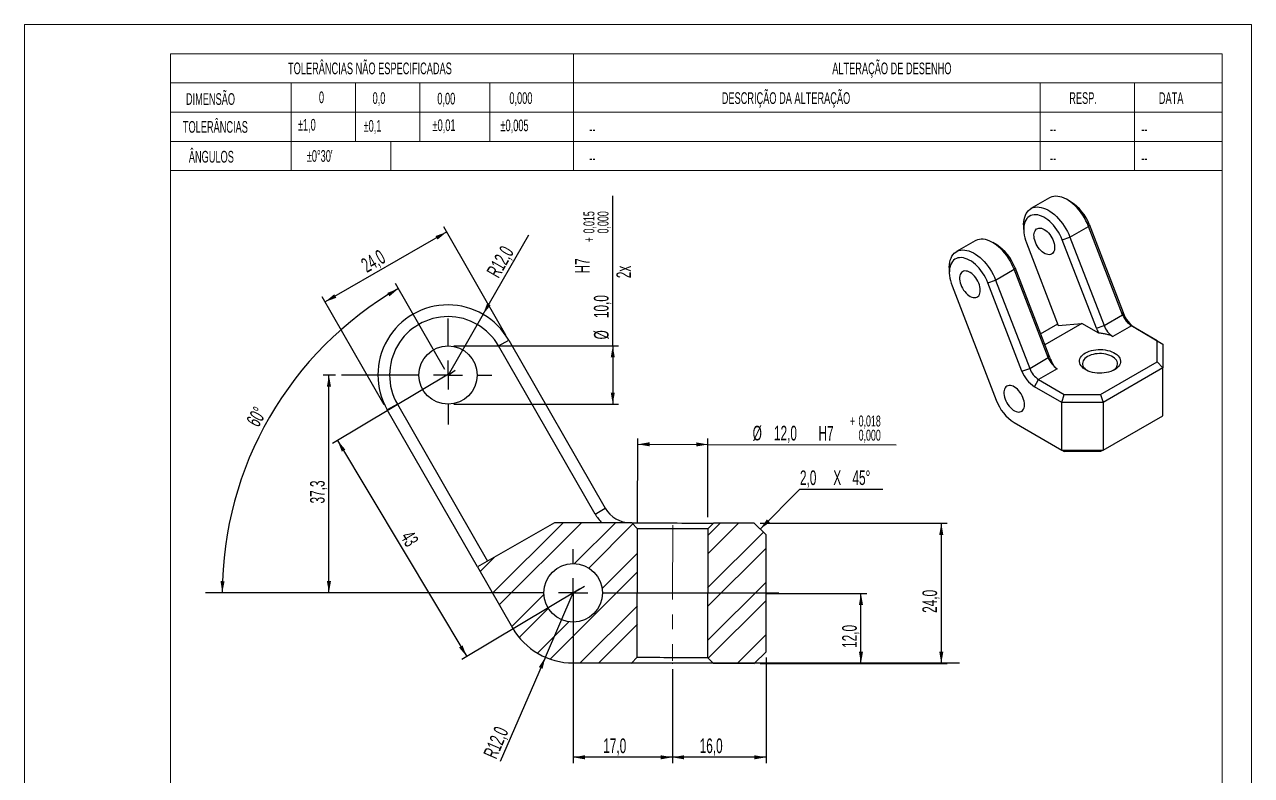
# Model space of a CAD drawing. Header units: millimetres. Extents: x 0 to 210, y 0 to 297.
# Drawn here: x 0 to 210, y 168.8 to 297.4 of the extents above; entities that cross this region are included whole.
import ezdxf

# ---------------------------------------------------------------- set-up
doc = ezdxf.new("R2010")
doc.units = ezdxf.units.MM
doc.header["$PDSIZE"] = -1
doc.linetypes.add('CENTERX2', pattern=[20.32, 12.7, -2.54, 2.54, -2.54])
doc.layers.add('COTAS', color=7, linetype='Continuous')
doc.styles.add('SLDTEXTSTYLE1', font='TXT', dxfattribs={"width": 0.589474})
doc.styles.add('SLDTEXTSTYLE5', font='TXT', dxfattribs={"width": 0.605})
doc.dimstyles.new('SLDDIMSTYLE0', dxfattribs={"dimtxt": 2.5, "dimasz": 2, "dimexe": 0, "dimexo": 0.0625, "dimtad": 1, "dimdec": 1, "dimrnd": 1e-09, "dimzin": 12, "dimdsep": 46, "dimtxsty": 'SLDTEXTSTYLE5', "dimsah": 1, "dimcen": 0.09, "dimadec": 0, "dimazin": 3, "dimtfac": 1, "dimtdec": 3, "dimtofl": 0, "dimtmove": 0, "dimatfit": 3, "dimfxl": 0, "dimfrac": 2, "dimtolj": 1, "dimtzin": 12, "dimarcsym": 0})
doc.dimstyles.new('SLDDIMSTYLE1', dxfattribs={"dimtxt": 2.5, "dimasz": 2, "dimexe": 0, "dimexo": 0.0625, "dimtad": 1, "dimdec": 0, "dimrnd": 1e-09, "dimzin": 12, "dimdsep": 46, "dimtxsty": 'SLDTEXTSTYLE5', "dimsah": 1, "dimcen": 0.09, "dimadec": 0, "dimazin": 3, "dimtfac": 1, "dimtdec": 3, "dimtofl": 0, "dimtmove": 0, "dimatfit": 3, "dimfxl": 0, "dimfrac": 2, "dimtolj": 1, "dimtzin": 12, "dimarcsym": 0})
doc.dimstyles.new('SLDDIMSTYLE2', dxfattribs={"dimtxt": 2.5, "dimasz": 2, "dimexe": 0, "dimexo": 0.0625, "dimtad": 1, "dimdec": 1, "dimrnd": 1e-09, "dimzin": 12, "dimdsep": 46, "dimtxsty": 'SLDTEXTSTYLE5', "dimsah": 1, "dimcen": 0, "dimadec": 0, "dimazin": 3, "dimtfac": 1, "dimtdec": 3, "dimtofl": 0, "dimtmove": 0, "dimatfit": 3, "dimfxl": 0, "dimfrac": 2, "dimtolj": 1, "dimtzin": 12, "dimarcsym": 0})
doc.dimstyles.new('SLDDIMSTYLE3', dxfattribs={"dimtxt": 2.5, "dimasz": 2, "dimexe": 0, "dimexo": 0.0625, "dimtad": 1, "dimdec": 4, "dimzin": 12, "dimdsep": 46, "dimtxsty": 'SLDTEXTSTYLE5', "dimsah": 1, "dimcen": 0.09, "dimadec": 0, "dimazin": 3, "dimtfac": 1, "dimtdec": 3, "dimtofl": 0, "dimtmove": 0, "dimatfit": 3, "dimfxl": 0, "dimfrac": 2, "dimtolj": 1, "dimtzin": 12, "dimarcsym": 0})
doc.dimstyles.new('SLDDIMSTYLE4', dxfattribs={"dimtxt": 2.5, "dimasz": 2, "dimexe": 0, "dimexo": 0.0625, "dimtad": 1, "dimdec": 1, "dimrnd": 1e-09, "dimzin": 12, "dimdsep": 46, "dimtxsty": 'SLDTEXTSTYLE5', "dimsah": 1, "dimcen": 0.09, "dimadec": 0, "dimazin": 3, "dimtol": 1, "dimtp": 0.018, "dimtfac": 1, "dimtdec": 3, "dimtofl": 0, "dimtmove": 0, "dimatfit": 3, "dimfxl": 0, "dimfrac": 2, "dimtolj": 1, "dimarcsym": 0})
doc.dimstyles.new('SLDDIMSTYLE5', dxfattribs={"dimtxt": 2.5, "dimasz": 2, "dimexe": 0, "dimexo": 0.0625, "dimtad": 1, "dimdec": 1, "dimrnd": 1e-09, "dimzin": 12, "dimdsep": 46, "dimtxsty": 'SLDTEXTSTYLE5', "dimsah": 1, "dimcen": 0.09, "dimadec": 0, "dimazin": 3, "dimtol": 1, "dimtp": 0.015, "dimtfac": 1, "dimtdec": 3, "dimtofl": 0, "dimtmove": 0, "dimatfit": 3, "dimfxl": 0, "dimfrac": 2, "dimtolj": 1, "dimarcsym": 0})
pattern_1 = [(45, (0, 0), (-4.49013, 4.49013), []), (45, (0, 3.175), (-4.49013, 4.49013), [])]

# ---------------------------------------------------------------- blocks, each defined once
blk = doc.blocks.new('Bloco2')
at = {"color": 7, "linetype": 'Continuous', "lineweight": 18}
for p, q in [((210.04, 297.06), (0.04, 297.06)), ((0.04, 297.06), (0.04, 0.06)), ((210.04, 0.06), (210.04, 297.06)), ((205.04, 292.06), (25.04, 292.06)), ((25.04, 292.06), (25.04, 5.06)), ((205.04, 5.06), (205.04, 292.06))]:
    blk.add_line(p, q, dxfattribs=at)
blk = doc.blocks.new('_D_3')
at = {"layer": 'COTAS'}
for p, q in [((72.88, 237.69), (52.73, 225.64)), ((53.59, 226.15), (75.7, 189.19)), ((94.99, 200.73), (74.85, 188.68))]:
    blk.add_line(p, q, dxfattribs=at)
for points in [[(53.59, 226.15), (54.32, 224.25), (54.92, 224.61)], [(75.7, 189.19), (74.98, 191.09), (74.38, 190.73)]]:
    blk.add_solid(points, dxfattribs=at)
at = {"layer": 'COTAS', "insert": (66.43, 210.96), "char_height": 2.5, "attachment_point": 1, "rotation": 300.8919, "style": 'SLDTEXTSTYLE5'}
blk.add_mtext('43', dxfattribs=at)
blk = doc.blocks.new('_D_4')
at = {"layer": 'COTAS'}
for p, q in [((127.92, 200), (144.17, 200)), ((143.17, 188.01), (143.17, 200)), ((125.92, 188.01), (144.17, 188.01))]:
    blk.add_line(p, q, dxfattribs=at)
for points in [[(143.17, 200), (142.82, 198), (143.52, 198)], [(143.17, 188.01), (143.52, 190.01), (142.82, 190.01)]]:
    blk.add_solid(points, dxfattribs=at)
at = {"layer": 'COTAS', "insert": (139.95, 190.66), "char_height": 2.5, "attachment_point": 1, "rotation": 90, "style": 'SLDTEXTSTYLE5'}
blk.add_mtext('12,0', dxfattribs=at)
blk = doc.blocks.new('_D_5')
at = {"layer": 'COTAS'}
for p, q in [((110.89, 187.04), (110.89, 170.94)), ((126.92, 189), (126.92, 170.94)), ((126.92, 171.94), (110.89, 171.94))]:
    blk.add_line(p, q, dxfattribs=at)
for points in [[(110.89, 171.94), (112.89, 171.59), (112.89, 172.29)], [(126.92, 171.94), (124.92, 172.29), (124.92, 171.59)]]:
    blk.add_solid(points, dxfattribs=at)
at = {"layer": 'COTAS', "insert": (115.56, 175.16), "char_height": 2.5, "attachment_point": 1, "style": 'SLDTEXTSTYLE5'}
blk.add_mtext('16,0', dxfattribs=at)
blk = doc.blocks.new('_D_6')
at = {"layer": 'COTAS'}
for p, q in [((93.92, 199.09), (93.92, 170.94)), ((110.89, 187.04), (110.89, 170.94)), ((110.89, 171.94), (93.92, 171.94))]:
    blk.add_line(p, q, dxfattribs=at)
for points in [[(93.92, 171.94), (95.92, 171.59), (95.92, 172.29)], [(110.89, 171.94), (108.89, 172.29), (108.89, 171.59)]]:
    blk.add_solid(points, dxfattribs=at)
at = {"layer": 'COTAS', "insert": (99.06, 175.16), "char_height": 2.5, "attachment_point": 1, "style": 'SLDTEXTSTYLE5'}
blk.add_mtext('17,0', dxfattribs=at)
blk = doc.blocks.new('_D_7')
at = {"layer": 'COTAS'}
for p, q in [((82.39, 244.21), (71.76, 262.71)), ((72.26, 261.85), (51.45, 249.89)), ((61.59, 232.25), (50.95, 250.75))]:
    blk.add_line(p, q, dxfattribs=at)
for points in [[(72.26, 261.85), (70.35, 261.15), (70.7, 260.55)], [(51.45, 249.89), (53.36, 250.58), (53.01, 251.19)]]:
    blk.add_solid(points, dxfattribs=at)
at = {"layer": 'COTAS', "insert": (57.35, 256.99), "char_height": 2.5, "attachment_point": 1, "rotation": 29.8916, "style": 'SLDTEXTSTYLE5'}
blk.add_mtext('24,0', dxfattribs=at)
blk = doc.blocks.new('_D_8')
at = {"layer": 'COTAS'}
for q in [(86.34, 261.36), (72.49, 237.37)]:
    blk.add_line((78.49, 247.76), q, dxfattribs=at)
blk.add_solid([(78.49, 247.76), (79.79, 249.32), (79.19, 249.67)], dxfattribs=at)
at = {"layer": 'COTAS', "insert": (78.98, 255.04), "char_height": 2.5, "attachment_point": 1, "rotation": 60, "style": 'SLDTEXTSTYLE5'}
blk.add_mtext('R12,0', dxfattribs=at)
blk = doc.blocks.new('_D_9')
at = {"layer": 'COTAS'}
for p, q in [((71.94, 238.32), (63.5, 253.02)), ((34.88, 200.09), (32.86, 200.09))]:
    blk.add_line(p, q, dxfattribs=at)
blk.add_arc((93.9, 200.09), 60.04, 119.8726, 180, dxfattribs=at)
for points in [[(64, 252.15), (62.1, 251.42), (62.46, 250.82)], [(33.86, 200.09), (34.25, 202.08), (33.55, 202.09)]]:
    blk.add_solid(points, dxfattribs=at)
at = {"layer": 'COTAS', "insert": (37.85, 229.53), "char_height": 2.5, "attachment_point": 1, "rotation": 59.9363, "style": 'SLDTEXTSTYLE5'}
blk.add_mtext('60°', dxfattribs=at)
blk = doc.blocks.new('_D_10')
at = {"layer": 'COTAS'}
for p, q in [((53.24, 237.37), (51.11, 237.37)), ((52.11, 200.09), (52.11, 237.37))]:
    blk.add_line(p, q, dxfattribs=at)
for points in [[(52.11, 237.37), (51.76, 235.37), (52.46, 235.37)], [(52.11, 200.09), (52.46, 202.09), (51.76, 202.09)]]:
    blk.add_solid(points, dxfattribs=at)
at = {"layer": 'COTAS', "insert": (48.88, 215.38), "char_height": 2.5, "attachment_point": 1, "rotation": 90, "style": 'SLDTEXTSTYLE5'}
blk.add_mtext('37,3', dxfattribs=at)
blk = doc.blocks.new('_D_11')
at = {"layer": 'COTAS'}
for p, q in [((125.91, 212.01), (157.92, 212.01)), ((156.92, 212.01), (156.92, 188.01)), ((125.92, 188.01), (157.92, 188.01))]:
    blk.add_line(p, q, dxfattribs=at)
for points in [[(156.92, 212.01), (156.57, 210.01), (157.27, 210.01)], [(156.92, 188.01), (157.27, 190.01), (156.57, 190.01)]]:
    blk.add_solid(points, dxfattribs=at)
at = {"layer": 'COTAS', "insert": (153.69, 196.66), "char_height": 2.5, "attachment_point": 1, "rotation": 90, "style": 'SLDTEXTSTYLE5'}
blk.add_mtext('24,0', dxfattribs=at)
blk = doc.blocks.new('SW_CHAMFER_DIMENSION_2')
at = {"layer": 'COTAS', "color": 0}
for p, q in [((-6.82, -6.82), (0, 0)), ((0, 0), (14.17, 0))]:
    blk.add_line(p, q, dxfattribs=at)
blk.add_solid([(-6.82, -6.82), (-5.15, -5.65), (-5.65, -5.15)], dxfattribs=at)
at = {"layer": 'COTAS', "color": 0, "char_height": 2.5, "attachment_point": 1, "style": 'SLDTEXTSTYLE5'}
for s, insert in [('2,0', (0, 3.22)), ('X', (5.71, 3.22)), ('45°', (8.98, 3.22))]:
    blk.add_mtext(s, dxfattribs=dict(at, insert=insert))
blk = doc.blocks.new('_D_12')
at = {"layer": 'COTAS'}
for p, q in [((104.95, 212.06), (104.98, 226.51)), ((104.98, 225.51), (116.98, 225.48)), ((116.95, 213.03), (116.98, 226.48)), ((116.98, 225.48), (149.21, 225.4))]:
    blk.add_line(p, q, dxfattribs=at)
for points in [[(104.98, 225.51), (106.98, 225.16), (106.98, 225.86)], [(116.98, 225.48), (114.98, 225.84), (114.98, 225.14)]]:
    blk.add_solid(points, dxfattribs=at)
at = {"layer": 'COTAS', "attachment_point": 1, "rotation": 359.8535, "style": 'SLDTEXTSTYLE5'}
for s, insert, char_height in [('+', (141.27, 230.44), 1.88), ('0,018', (142.77, 230.44), 1.875), ('%%c', (124.64, 228.68), 2.5), ('12,0', (128.28, 228.68), 2.5), ('H7', (135.9, 228.66), 2.5), ('0,000', (142.77, 228.01), 1.875)]:
    blk.add_mtext(s, dxfattribs=dict(at, insert=insert, char_height=char_height))
blk = doc.blocks.new('_D_13')
at = {"layer": 'COTAS'}
for p, q in [((100.69, 242.37), (100.69, 268.04)), ((73.49, 242.37), (101.69, 242.37)), ((100.69, 242.37), (100.69, 232.37)), ((73.49, 232.37), (101.69, 232.37))]:
    blk.add_line(p, q, dxfattribs=at)
for points in [[(100.69, 242.37), (100.34, 240.37), (101.04, 240.37)], [(100.69, 232.37), (101.04, 234.37), (100.34, 234.37)]]:
    blk.add_solid(points, dxfattribs=at)
at = {"layer": 'COTAS', "attachment_point": 1, "rotation": 90, "style": 'SLDTEXTSTYLE5'}
for s, insert, char_height in [('0,015', (95.67, 261.6), 1.875), ('0,000', (98.09, 261.6), 1.875), ('+', (95.67, 260.09), 1.88), ('H7', (94.24, 254.75), 2.5), ('2x', (101.31, 253.94), 2.5), ('10,0', (97.46, 247.11), 2.5), ('%%c', (97.47, 243.46), 2.5)]:
    blk.add_mtext(s, dxfattribs=dict(at, insert=insert, char_height=char_height))
blk = doc.blocks.new('_D_14')
at = {"layer": 'COTAS'}
for q in [(93.92, 200.09), (81.41, 171.2)]:
    blk.add_line((89.15, 189.07), q, dxfattribs=at)
blk.add_solid([(89.15, 189.07), (88.03, 187.38), (88.68, 187.1)], dxfattribs=at)
at = {"layer": 'COTAS', "insert": (78.46, 172.48), "char_height": 2.5, "attachment_point": 1, "rotation": 66.5891, "style": 'SLDTEXTSTYLE5'}
blk.add_mtext('R12,0', dxfattribs=at)
blk = doc.blocks.new('SW_CENTERMARKSYMBOL_0')
at = {"layer": 'COTAS', "color": 0}
for p, q in [((0, 5), (0, 9.69)), ((0, 0), (0, 2.5)), ((-5, 0), (-18.25, 0)), ((0, 0), (-2.5, 0)), ((0, 0), (0, -2.5)), ((0, 0), (2.5, 0)), ((5, 0), (7.5, 0)), ((0, -5), (0, -8.48))]:
    blk.add_line(p, q, dxfattribs=at)
blk = doc.blocks.new('SW_CENTERMARKSYMBOL_1')
at = {"layer": 'COTAS', "color": 0}
for p, q in [((0, 5), (0, 7.5)), ((0, 0), (0, 2.5)), ((-5, 0), (-62.96, 0)), ((0, 0), (-2.5, 0)), ((0, 0), (0, -2.5)), ((0, 0), (2.5, 0)), ((5, 0), (35.17, 0)), ((0, -5), (0, -8.96))]:
    blk.add_line(p, q, dxfattribs=at)

msp = doc.modelspace()

# ---------------------------------------------------------------- hatches: boundary and pattern name
at = {"layer": 'COTAS', "linetype": 'Continuous', "lineweight": 18}
h = msp.add_hatch(dxfattribs=at)
h.set_pattern_fill('STEEL', color=256, scale=2, style=0)
h.set_pattern_definition(pattern_1)
edge = h.paths.add_edge_path(flags=0)
edge.add_line((90.73016, 212.09432), (77.5285, 204.51728))
edge.add_line((77.5285, 204.51728), (83.51334, 194.1058))
edge.add_arc((93.91698, 200.08613), 12, 209.8916262, 270.0606808)
edge.add_line((93.92969, 188.08614), (103.88626, 188.06068))
edge.add_line((103.88626, 188.06068), (104.88882, 189.05812))
edge.add_line((104.88882, 189.05812), (104.94507, 211.05797))
edge.add_line((104.94507, 211.05797), (103.94763, 212.06052))
edge.add_line((103.94763, 212.06052), (90.73016, 212.09432))
edge = h.paths.add_edge_path(flags=0)
edge.add_arc((93.91698, 200.08613), 5, 0, 360)
h = msp.add_hatch(dxfattribs=at)
h.set_pattern_fill('STEEL', color=256, scale=2, style=0)
h.set_pattern_definition(pattern_1)
h.paths.add_polyline_path([(124.91698, 188.00691), (126.91698, 189.9967), (126.91698, 210.00179), (124.91185, 212.00692), (117.94758, 212.02473), (116.94503, 211.02729), (116.88878, 189.02744), (117.88622, 188.02488)], flags=0)

# ---------------------------------------------------------------- linework, layer by layer
at = {"color": 7, "linetype": 'Continuous', "lineweight": 18}
for p, q in [((205.00794, 292.35543), (25.00794, 292.35543)), ((25.00794, 272.35543), (25.00794, 292.35543)), ((93.95204, 272.35543), (93.95204, 292.35543)), ((205.00794, 292.35543), (205.00794, 272.35543)), ((25.00794, 287.35543), (93.95204, 287.35543)), ((45.63844, 272.35543), (45.63844, 287.35543)), ((56.63844, 277.35543), (56.63844, 287.35543)), ((67.63844, 277.35543), (67.63844, 287.35543)), ((79.63844, 277.35543), (79.63844, 287.35543)), ((93.95204, 287.35543), (205.00794, 287.35543)), ((173.81951, 272.35543), (173.81951, 287.35543)), ((190.00794, 272.35543), (190.00794, 287.35543)), ((25.00794, 282.35543), (93.95204, 282.35543)), ((93.95204, 282.35543), (205.00794, 282.35543)), ((25.00794, 277.35543), (93.95204, 277.35543)), ((62.70264, 277.35543), (62.70264, 272.35543)), ((93.95204, 277.35543), (205.00794, 277.35543)), ((25.00794, 272.35543), (93.95204, 272.35543)), ((93.95204, 272.35543), (205.00794, 272.35543))]:
    msp.add_line(p, q, dxfattribs=at)
at = {"color": 7, "linetype": 'Continuous', "lineweight": 25}
for p, q in [((175.44224, 267.68522), (172.26026, 265.8483)), ((179.14995, 266.97948), (178.44295, 267.38775)), ((171.01727, 263.10099), (171.01727, 262.28458)), ((178.9389, 260.96963), (182.12089, 262.80655)), ((182.12089, 262.80655), (182.21494, 263.16174)), ((187.95989, 247.68785), (182.12089, 262.80655)), ((182.21494, 263.16174), (188.05372, 248.04363)), ((177.61875, 260.50842), (178.9389, 260.96963)), ((183.45753, 245.3903), (177.61875, 260.50842)), ((178.9389, 260.96963), (184.77791, 245.85093)), ((162.71432, 260.33755), (159.53234, 258.50063)), ((166.42202, 259.6318), (165.71503, 260.04007)), ((171.48765, 259.97816), (176.9484, 245.85576)), ((158.28934, 255.75331), (158.28934, 254.93691)), ((166.21098, 253.62195), (169.39296, 255.45887)), ((169.39296, 255.45887), (169.48702, 255.81407)), ((175.23197, 240.34018), (169.39296, 255.45887)), ((169.48702, 255.81407), (175.3258, 240.69596)), ((158.75973, 252.63048), (166.33621, 233.03648)), ((164.89083, 253.16074), (166.21098, 253.62195)), ((170.72961, 238.04263), (164.89083, 253.16074)), ((166.21098, 253.62195), (172.04999, 238.50326)), ((187.95989, 247.68785), (188.05372, 248.04363)), ((173.89689, 244.39577), (176.85306, 246.10233)), ((181.00262, 246.20233), (174.62181, 242.51877)), ((176.9484, 245.85576), (181.00262, 246.20233)), ((183.86742, 244.54006), (181.00262, 246.20233)), ((183.45753, 245.3903), (184.77791, 245.85093)), ((184.77791, 245.85093), (187.95989, 247.68785)), ((189.48856, 245.78018), (186.30658, 243.94326)), ((193.85544, 243.24634), (189.48856, 245.78018)), ((189.48856, 245.78018), (190.19385, 245.37289)), ((190.19385, 245.37289), (194.85725, 242.667)), ((81.15912, 242.35028), (82.89309, 243.34696)), ((97.67368, 213.57657), (81.15912, 242.35028)), ((82.89309, 243.34696), (99.40829, 214.57214)), ((193.85544, 239.63332), (193.85544, 243.24634)), ((193.85544, 243.24634), (194.85725, 242.667)), ((194.85725, 242.667), (194.85725, 238.57452)), ((172.04999, 238.50326), (175.23197, 240.34018)), ((175.23197, 240.34018), (175.3258, 240.69596)), ((184.18818, 234.05253), (193.85544, 239.63332)), ((193.85544, 239.63332), (194.85725, 238.57452)), ((170.72961, 238.04263), (172.04999, 238.50326)), ((176.76063, 238.43251), (173.57865, 236.59559)), ((194.85725, 238.57452), (184.60421, 232.65556)), ((194.85725, 230.40911), (194.85725, 238.57452)), ((172.86974, 235.37189), (173.57865, 236.59559)), ((177.53314, 232.666), (172.86974, 235.37189)), ((173.57865, 236.59559), (177.94554, 234.06174)), ((177.53314, 232.666), (177.94554, 234.06174)), ((177.94554, 234.06174), (184.18818, 234.05253)), ((184.18818, 234.05253), (184.60421, 232.65556)), ((63.81776, 232.38221), (62.08382, 231.38549)), ((77.5285, 204.51728), (62.08382, 231.38549)), ((63.81776, 232.38221), (79.2631, 205.51284)), ((177.53314, 224.50059), (177.53314, 232.666)), ((184.60421, 232.65556), (177.53314, 232.666)), ((184.60421, 232.65556), (184.60421, 224.49015)), ((169.40637, 229.21607), (177.53314, 224.50059)), ((184.60675, 224.48954), (194.85471, 230.40556)), ((194.85471, 230.40556), (194.85725, 230.40911)), ((177.53314, 224.50059), (184.60421, 224.49015)), ((177.53314, 224.50059), (177.94916, 224.26116)), ((184.18819, 224.25195), (177.94916, 224.26116)), ((184.60675, 224.48954), (184.18819, 224.25195)), ((184.60421, 224.49015), (184.60675, 224.48954)), ((97.67368, 213.57657), (99.40829, 214.57214)), ((90.73016, 212.09432), (77.5285, 204.51728)), ((103.94763, 212.06052), (90.73016, 212.09432)), ((103.94763, 212.06052), (104.94507, 211.05797)), ((104.88882, 189.05812), (104.94507, 211.05797)), ((116.94503, 211.02729), (116.88878, 189.02744)), ((116.94503, 211.02729), (117.94758, 212.02473)), ((124.91185, 212.00692), (117.94758, 212.02473)), ((124.91185, 212.00692), (126.91698, 210.00179)), ((126.91698, 189.9967), (126.91698, 210.00179)), ((77.5285, 204.51728), (83.51334, 194.1058)), ((104.88882, 189.05812), (103.88626, 188.06068)), ((117.88622, 188.02488), (116.88878, 189.02744)), ((126.91698, 189.9967), (124.91698, 188.00691)), ((93.92969, 188.08614), (103.88626, 188.06068)), ((117.88622, 188.02488), (124.91698, 188.00691))]:
    msp.add_line(p, q, dxfattribs=at)
at = {"color": 7, "linetype": 'Continuous', "lineweight": 25, "flags": 128}
for points in [[(182.12089, 262.80655), (181.91654, 263.29547), (181.68421, 263.7779), (181.42579, 264.24994), (181.14334, 264.7078), (180.83914, 265.14779), (180.51565, 265.56638), (180.17546, 265.96017), (179.82132, 266.32602), (179.45607, 266.66097), (179.08266, 266.96232), (178.7041, 267.22765), (178.32342, 267.45483), (177.94371, 267.64201), (177.56801, 267.78771), (177.19934, 267.89073), (176.84069, 267.95026), (176.49493, 267.96582), (176.16484, 267.93727), (175.8531, 267.86485), (175.5622, 267.74914), (175.44224, 267.68522)], [(171.01727, 263.10099), (171.01787, 263.18322), (171.04136, 263.60848), (171.09882, 264.00992), (171.18978, 264.38432), (171.31352, 264.72867), (171.46904, 265.0402), (171.65508, 265.31638), (171.87015, 265.55501), (172.11251, 265.75416), (172.38022, 265.91222), (172.67112, 266.02793), (172.98286, 266.10035), (173.31294, 266.1289), (173.65871, 266.11334), (174.01736, 266.05381), (174.38602, 265.95079), (174.76173, 265.8051), (175.14144, 265.61791), (175.52212, 265.39073), (175.90068, 265.1254), (176.27409, 264.82405), (176.63934, 264.4891), (176.99348, 264.12326), (177.33367, 263.72946), (177.65716, 263.31088), (177.96136, 262.87088), (178.24381, 262.41302), (178.50223, 261.94098), (178.73455, 261.45855), (178.9389, 260.96963)], [(177.61875, 260.50842), (177.43127, 260.95383), (177.21608, 261.3924), (176.97523, 261.81991), (176.71107, 262.23223), (176.42612, 262.6254), (176.12313, 262.99562), (175.80502, 263.33935), (175.47486, 263.65325), (175.13582, 263.93431), (174.79117, 264.17983), (174.44423, 264.38744), (174.09833, 264.55513), (173.75682, 264.6813), (173.42298, 264.76473), (173.10002, 264.80462), (172.79105, 264.80058), (172.49906, 264.75264), (172.22685, 264.66128), (171.97704, 264.52738), (171.75205, 264.35221), (171.55403, 264.13747), (171.38489, 263.88523), (171.24627, 263.59792), (171.13949, 263.2783), (171.06559, 262.92945), (171.02528, 262.55473), (171.01895, 262.15775), (171.04665, 261.74233), (171.10812, 261.31248), (171.20277, 260.87233), (171.32969, 260.42612), (171.48765, 259.97816)], [(174.55318, 262.28469), (174.7992, 262.1228), (175.04044, 261.92432), (175.27219, 261.69313), (175.48995, 261.43372), (175.68948, 261.15114), (175.86688, 260.85089), (176.01872, 260.53881), (176.14204, 260.22098), (176.23442, 259.90359), (176.29409, 259.59281), (176.31987, 259.29469), (176.31126, 259.01504), (176.26843, 258.7593), (176.19222, 258.53244), (176.08411, 258.33888), (175.9462, 258.18239), (175.78117, 258.06601), (175.59224, 257.99201), (175.38309, 257.96183), (175.15779, 257.97606), (174.92072, 258.03442), (174.67649, 258.13577), (174.42986, 258.27815), (174.18564, 258.45877), (173.94857, 258.67413), (173.72326, 258.92004), (173.51411, 259.19169), (173.32518, 259.48382), (173.16016, 259.79073), (173.02225, 260.10645), (172.91413, 260.42484), (172.83792, 260.73969), (172.79509, 261.04488), (172.78649, 261.33447), (172.81227, 261.60283), (172.87193, 261.84472), (172.96432, 262.05544), (173.08763, 262.23089), (173.23947, 262.36766), (173.41688, 262.46308), (173.6164, 262.51529), (173.83416, 262.52329), (174.06591, 262.48691), (174.30715, 262.40685), (174.55318, 262.28469)], [(169.39296, 255.45887), (169.18861, 255.9478), (168.95629, 256.43022), (168.69786, 256.90227), (168.41542, 257.36013), (168.11122, 257.80012), (167.78773, 258.2187), (167.44754, 258.6125), (167.0934, 258.97835), (166.72815, 259.3133), (166.35474, 259.61465), (165.97618, 259.87998), (165.5955, 260.10715), (165.21579, 260.29434), (164.84008, 260.44003), (164.47142, 260.54306), (164.11276, 260.60259), (163.767, 260.61814), (163.43692, 260.58959), (163.12518, 260.51718), (162.83428, 260.40147), (162.71432, 260.33755)], [(158.28934, 255.75331), (158.28995, 255.83555), (158.31344, 256.2608), (158.3709, 256.66225), (158.46186, 257.03665), (158.5856, 257.381), (158.74111, 257.69252), (158.92716, 257.96871), (159.14222, 258.20734), (159.38459, 258.40649), (159.6523, 258.56455), (159.9432, 258.68026), (160.25494, 258.75268), (160.58502, 258.78122), (160.93078, 258.76567), (161.28944, 258.70614), (161.6581, 258.60312), (162.0338, 258.45742), (162.41352, 258.27024), (162.79419, 258.04306), (163.17276, 257.77773), (163.54617, 257.47638), (163.91142, 257.14143), (164.26556, 256.77558), (164.60575, 256.38178), (164.92924, 255.9632), (165.23344, 255.52321), (165.51588, 255.06535), (165.77431, 254.5933), (166.00663, 254.11088), (166.21098, 253.62195)], [(164.89083, 253.16074), (164.70335, 253.60616), (164.48815, 254.04473), (164.24731, 254.47223), (163.98315, 254.88456), (163.6982, 255.27773), (163.39521, 255.64795), (163.0771, 255.99167), (162.74694, 256.30558), (162.4079, 256.58664), (162.06325, 256.83216), (161.71631, 257.03976), (161.37041, 257.20746), (161.0289, 257.33363), (160.69506, 257.41706), (160.3721, 257.45695), (160.06313, 257.4529), (159.77114, 257.40497), (159.49893, 257.31361), (159.24912, 257.1797), (159.02413, 257.00454), (158.82611, 256.7898), (158.65697, 256.53756), (158.51835, 256.25024), (158.41157, 255.93062), (158.33767, 255.58177), (158.29736, 255.20705), (158.29102, 254.81008), (158.31873, 254.39466), (158.3802, 253.96481), (158.47485, 253.52466), (158.60177, 253.07845), (158.75973, 252.63048)], [(163.59302, 251.87516), (163.57582, 252.16919), (163.52454, 252.47736), (163.44019, 252.79368), (163.32441, 253.11198), (163.17944, 253.42607), (163.00812, 253.72983), (162.81378, 254.01736), (162.60019, 254.28306), (162.37153, 254.52176), (162.13223, 254.7288), (161.88695, 254.90016), (161.64047, 255.03251), (161.39759, 255.12327), (161.16304, 255.17067), (160.94137, 255.17379), (160.73691, 255.13256), (160.55363, 255.0478), (160.3951, 254.92116), (160.26441, 254.75508), (160.1641, 254.55282), (160.09612, 254.3183), (160.06179, 254.05609), (160.06179, 253.7713), (160.09612, 253.46946), (160.1641, 253.15645), (160.26441, 252.83837), (160.3951, 252.5214), (160.55363, 252.21172), (160.73691, 251.91535), (160.94137, 251.63806), (161.16304, 251.38525), (161.39759, 251.16184), (161.64047, 250.97217), (161.88695, 250.81994), (162.13223, 250.70812), (162.37153, 250.63887), (162.60019, 250.61355), (162.81378, 250.63265), (163.00812, 250.69579), (163.17944, 250.80176), (163.32441, 250.94847), (163.44019, 251.13309), (163.52454, 251.35202), (163.57582, 251.60099), (163.59302, 251.87516)], [(186.55957, 238.27162), (186.25552, 238.11546), (185.92211, 237.98084), (185.56386, 237.86957), (185.1856, 237.78316), (184.79246, 237.72277), (184.38974, 237.68922), (183.9829, 237.68297), (183.57744, 237.7041), (183.17883, 237.75232), (182.79248, 237.82699), (182.4236, 237.92708), (182.07718, 238.05126), (181.75792, 238.19784), (181.47012, 238.36483), (181.21767, 238.54999), (181.004, 238.75079), (180.83199, 238.96454), (180.70397, 239.18834), (180.62166, 239.41916), (180.58619, 239.65388), (180.59803, 239.88933), (180.65702, 240.12232), (180.76236, 240.3497), (180.91263, 240.5684), (181.1058, 240.77546), (181.33926, 240.96808), (181.60984, 241.14365), (181.91389, 241.2998), (182.24729, 241.43443), (182.60555, 241.5457), (182.9838, 241.63211), (183.37695, 241.6925), (183.77966, 241.72605), (184.18651, 241.7323), (184.59197, 241.71117), (184.99057, 241.66294), (185.37693, 241.58828), (185.74581, 241.48818), (186.09222, 241.364), (186.41149, 241.21743), (186.69929, 241.05043), (186.95173, 240.86528), (187.16541, 240.66447), (187.33742, 240.45072), (187.46544, 240.22693), (187.54774, 239.99611), (187.58322, 239.76139), (187.57138, 239.52594), (187.51239, 239.29295), (187.40705, 239.06557), (187.25677, 238.84687), (187.0636, 238.63981), (186.83015, 238.44719), (186.55957, 238.27162)], [(186.35742, 238.16378), (186.45426, 238.2322), (186.66602, 238.41223), (186.83706, 238.60626), (186.96467, 238.81123), (187.04686, 239.0239), (187.08231, 239.24092), (187.07048, 239.45888), (187.01155, 239.67433), (186.90644, 239.88387), (186.75682, 240.0842), (186.56504, 240.27216), (186.33413, 240.44479), (186.06774, 240.59937), (185.77005, 240.73345), (185.44577, 240.84492), (185.10002, 240.93203), (184.73823, 240.99339), (184.36613, 241.02805), (183.98957, 241.03546), (183.6145, 241.01549), (183.24683, 240.96847), (182.89236, 240.89513), (182.55668, 240.79664), (182.24508, 240.67454), (181.96249, 240.53076), (181.71334, 240.36757), (181.50158, 240.18754), (181.33054, 239.99351), (181.20292, 239.78855), (181.12074, 239.57587), (181.08528, 239.35885), (181.09712, 239.14089), (181.15605, 238.92545), (181.26116, 238.7159), (181.41078, 238.51557), (181.60256, 238.32761), (181.80516, 238.17387)], [(171.16918, 232.28113), (171.15197, 232.57516), (171.1007, 232.88333), (171.01635, 233.19965), (170.90056, 233.51795), (170.7556, 233.83204), (170.58428, 234.1358), (170.38993, 234.42333), (170.17635, 234.68903), (169.94768, 234.92772), (169.70838, 235.13477), (169.4631, 235.30613), (169.21663, 235.43848), (168.97375, 235.52923), (168.73919, 235.57663), (168.51753, 235.57975), (168.31306, 235.53853), (168.12978, 235.45377), (167.97126, 235.32712), (167.84056, 235.16105), (167.74025, 234.95879), (167.67227, 234.72427), (167.63795, 234.46206), (167.63795, 234.17726), (167.67227, 233.87542), (167.74025, 233.56242), (167.84056, 233.24434), (167.97126, 232.92737), (168.12978, 232.61769), (168.31306, 232.32132), (168.51753, 232.04403), (168.73919, 231.79122), (168.97375, 231.5678), (169.21663, 231.37814), (169.4631, 231.22591), (169.70838, 231.11409), (169.94768, 231.04484), (170.17635, 231.01952), (170.38993, 231.03862), (170.58428, 231.10176), (170.7556, 231.20772), (170.90056, 231.35444), (171.01635, 231.53906), (171.1007, 231.75799), (171.15197, 232.00696), (171.16918, 232.28113)], [(103.94763, 212.06052), (103.99164, 212.06041), (104.12313, 212.06007), (104.34044, 212.05952), (104.64084, 212.05875), (105.02055, 212.05778), (105.4748, 212.05662), (105.99787, 212.05528), (106.58319, 212.05378), (107.22339, 212.05215), (107.91043, 212.05039), (108.63566, 212.04854), (109.38996, 212.04661), (110.16385, 212.04463), (110.9476, 212.04263), (111.73135, 212.04062), (112.50524, 212.03864), (113.25955, 212.03671), (113.98478, 212.03486), (114.67182, 212.0331), (115.31202, 212.03147), (115.89734, 212.02997), (116.42041, 212.02863), (116.87465, 212.02747), (117.25437, 212.0265), (117.55477, 212.02573), (117.77208, 212.02518), (117.90357, 212.02484), (117.94758, 212.02473)], [(116.94503, 211.02729), (116.90128, 211.0274), (116.77068, 211.02773), (116.55513, 211.02828), (116.25776, 211.02904), (115.88293, 211.03), (115.4361, 211.03115), (114.92377, 211.03246), (114.35342, 211.03391), (113.73338, 211.0355), (113.07267, 211.03719), (112.38094, 211.03896), (111.66826, 211.04078), (110.94505, 211.04263), (110.22183, 211.04448), (109.50916, 211.0463), (108.81742, 211.04807), (108.15672, 211.04976), (107.53667, 211.05134), (106.96632, 211.0528), (106.454, 211.05411), (106.00716, 211.05525), (105.63233, 211.05621), (105.33497, 211.05697), (105.11941, 211.05752), (104.98881, 211.05786), (104.94507, 211.05797)], [(104.88882, 189.05812), (104.93256, 189.05801), (105.06316, 189.05767), (105.27872, 189.05712), (105.57608, 189.05636), (105.95091, 189.0554), (106.39775, 189.05426), (106.91007, 189.05295), (107.48042, 189.05149), (108.10047, 189.04991), (108.76117, 189.04822), (109.45291, 189.04645), (110.16558, 189.04463), (110.8888, 189.04278), (111.61201, 189.04093), (112.32469, 189.03911), (113.01642, 189.03734), (113.67713, 189.03565), (114.29717, 189.03406), (114.86752, 189.03261), (115.37985, 189.0313), (115.82668, 189.03015), (116.20151, 189.0292), (116.49887, 189.02843), (116.71443, 189.02788), (116.84503, 189.02755), (116.88878, 189.02744)], [(117.88622, 188.02488), (117.8422, 188.025), (117.71071, 188.02533), (117.4934, 188.02589), (117.193, 188.02666), (116.81329, 188.02763), (116.35904, 188.02879), (115.83597, 188.03013), (115.25065, 188.03162), (114.61045, 188.03326), (113.92342, 188.03502), (113.19819, 188.03687), (112.44388, 188.0388), (111.66999, 188.04078), (110.88624, 188.04278), (110.10249, 188.04479), (109.3286, 188.04676), (108.57429, 188.04869), (107.84906, 188.05055), (107.16203, 188.0523), (106.52183, 188.05394), (105.93651, 188.05544), (105.41344, 188.05678), (104.95919, 188.05794), (104.57948, 188.05891), (104.27908, 188.05968), (104.06177, 188.06023), (103.93028, 188.06057), (103.88626, 188.06068)]]:
    msp.add_lwpolyline(points, dxfattribs=at)
at = {"color": 7, "linetype": 'Continuous', "lineweight": 25}
for centre in [(72.48838, 237.36636), (93.91698, 200.08613)]:
    msp.add_circle(centre, 5, dxfattribs=at)
for centre, radius, start, end in [((174.9847, 260.49628), 7.70592, 20.236638, 57.2805367), ((162.25677, 253.14861), 7.70592, 20.236638, 57.2805367), ((72.48838, 237.36636), 12.00107, 29.8902038, 209.8916262), ((193.08041, 249.8788), 5.35122, 200.0564082, 237.3557348), ((72.48838, 237.36636), 10.00107, 29.8902038, 209.8916262), ((188.38458, 247.17474), 3.84195, 200.1552798, 237.2568584), ((191.56656, 249.01165), 3.84195, 200.1552798, 237.2568584), ((188.9977, 247.53724), 5.94162, 201.1824534, 210.2941094), ((178.83864, 241.66398), 3.84195, 200.1552798, 237.2568584), ((180.86598, 242.8429), 5.94162, 201.1824534, 210.2941094), ((175.78593, 239.90154), 5.3872, 200.1855263, 237.2266167), ((175.65666, 239.82706), 3.84195, 200.1552798, 237.2568584), ((173.51948, 235.66528), 7.64918, 200.1007071, 237.4715613), ((103.74479, 217.06106), 5, 209.8535037, 269.8535037), ((103.74479, 217.06106), 7, 209.8535037, 225.4381951), ((93.91698, 200.08613), 12, 209.8916262, 270.0606808)]:
    msp.add_arc(centre, radius, start, end, dxfattribs=at)
for points, knots in [([(186.30658, 243.94326), (186.1461, 244.03637), (185.96739, 244.11452), (185.6777, 244.21398), (185.57705, 244.24434), (185.37258, 244.29936), (185.26891, 244.32406), (184.95456, 244.39165), (184.74064, 244.42818), (184.30753, 244.49096), (184.08832, 244.51716), (183.86742, 244.54006)], [0, 0, 0, 0, 0.25, 0.25, 0.375, 0.375, 0.5, 0.5, 0.75, 0.75, 1, 1, 1, 1]), ([(175.7357, 239.84571), (175.77466, 239.71794), (175.81928, 239.59124), (175.92624, 239.34121), (175.98848, 239.21787), (176.14166, 238.97665), (176.23246, 238.85875), (176.40462, 238.68874), (176.46795, 238.63351), (176.60544, 238.52898), (176.67994, 238.47933), (176.76063, 238.43251)], [0, 0, 0, 0, 0.25, 0.25, 0.5, 0.5, 0.75, 0.75, 0.875, 0.875, 1, 1, 1, 1])]:
    msp.add_open_spline(points, degree=3, knots=knots, dxfattribs=at)
at = {"layer": 'COTAS'}
for p, q in [((72.48838, 237.36636), (73.73391, 238.20125)), ((93.91698, 200.08613), (95.84607, 201.24273)), ((126.91698, 199.99925), (131.01842, 199.99925)), ((93.93232, 188.08613), (160.03357, 188.08613))]:
    msp.add_line(p, q, dxfattribs=at)
at = {"layer": 'COTAS', "linetype": 'CENTERX2', "lineweight": 18}
msp.add_line((110.94658, 211.64263), (110.8873, 188.45678), dxfattribs=at)
at = {"layer": 'COTAS'}
for p in [(72.48838, 237.36636), (93.91698, 200.08613), (93.91698, 200.08613), (93.93232, 192.42031), (93.93232, 192.42031), (110.88624, 188.04278)]:
    msp.add_point(p, dxfattribs=at)

# ---------------------------------------------------------------- block references
for name, p in [('Bloco2', (-0.03214, 0.29629)), ('SW_CENTERMARKSYMBOL_0', (72.48838, 237.36636)), ('SW_CHAMFER_DIMENSION_2', (132.7299, 217.81984)), ('SW_CENTERMARKSYMBOL_1', (93.91698, 200.08613))]:
    msp.add_blockref(name, p, dxfattribs=at)

# ---------------------------------------------------------------- texts
at = {"color": 7, "linetype": 'Continuous', "lineweight": 0, "char_height": 2, "style": 'SLDTEXTSTYLE1'}
for s, insert, attachment_point in [('TOLERÂNCIAS NÃO ESPECIFICADAS', (59.12671, 290.85024), 2), ('ALTERAÇÃO DE DESENHO', (148.46353, 290.85024), 2), ('DIMENSÃO', (27.62484, 285.60824), 1), ('0', (50.39604, 285.89424), 1), ('0,0', (59.57833, 285.76554), 1), ('0,00', (70.65924, 285.67824), 1), ('0,000', (82.99004, 285.76554), 1), ('DESCRIÇÃO DA ALTERAÇÃO', (119.34442, 285.76554), 1), ('RESP.', (178.81999, 285.76554), 1), ('DATA', (194.16106, 285.76554), 1), ('TOLERÂNCIAS', (27.1079, 280.83414), 1), ('±1,0', (46.79368, 281.20124), 1), ('±0,1', (58.03206, 281.00414), 1), ('±0,01', (69.83784, 281.12434), 1), ('±0,005', (81.46834, 281.09134), 1), ('--', (96.69161, 280.48887), 1), ('--', (175.53743, 280.48887), 1), ('--', (191.14314, 280.48887), 1), ('ÂNGULOS', (28.12974, 275.72876), 1), ("±0°30'", (48.31746, 275.86236), 1), ('--', (96.69161, 275.48887), 1), ('--', (175.53743, 275.48887), 1), ('--', (191.14314, 275.48887), 1)]:
    msp.add_mtext(s, dxfattribs=dict(at, insert=insert, attachment_point=attachment_point))

# ---------------------------------------------------------------- dimensions: what is measured, and where the dimension line sits
at = {"layer": 'COTAS'}
for base, p1, p2, angle, text, dimstyle, picture, middle in [((104.52888, 232.36636), (72.48838, 242.36636), (72.48838, 232.36636), 90, '%%c<>\\SH7^ ;', 'SLDDIMSTYLE5', '_D_13', (104.52888, 255.75163)), ((116.98198, 225.48016), (104.94507, 211.05797), (116.94758, 212.02728), 359.8535037, '%%c<>H7', 'SLDDIMSTYLE4', '_D_12', (136.91698, 225.42919))]:
    dim = msp.add_linear_dim(base=base, p1=p1, p2=p2, angle=angle, text=text, dimstyle=dimstyle, dxfattribs=at)
    dim.commit()
    dim.dimension.update_dxf_attribs({"geometry": picture, "text_midpoint": middle, "dimtype": 160})
for base, p1, p2, angle, dimstyle, picture, middle in [((51.44956, 249.88528), (82.89309, 243.34696), (62.08382, 231.38549), 29.8916262, 'SLDDIMSTYLE0', '_D_7', (61.85412, 255.86614)), ((52.10616, 237.36636), (35.8801, 200.08613), (54.24117, 237.36636), 90, 'SLDDIMSTYLE0', '_D_10', (52.10616, 218.72624)), ((75.70481, 189.19228), (73.73391, 238.20125), (95.84607, 201.24273), 300.891945, 'SLDDIMSTYLE1', '_D_3', (64.64873, 207.67154)), ((156.91698, 188.00691), (124.91185, 212.00692), (124.91698, 188.00691), 90, 'SLDDIMSTYLE0', '_D_11', (156.91698, 200.00691)), ((143.1717, 199.99925), (124.91698, 188.00691), (126.91698, 199.99925), 90, 'SLDDIMSTYLE0', '_D_4', (143.1717, 194.00308))]:
    dim = msp.add_linear_dim(base=base, p1=p1, p2=p2, angle=angle, dimstyle=dimstyle, dxfattribs=at)
    dim.commit()
    dim.dimension.update_dxf_attribs({"geometry": picture, "text_midpoint": middle, "dimtype": 160})
for center, mpoint, picture, middle in [((72.48838, 237.36636), (78.48891, 247.75958), '_D_8', (84.09217, 257.46471)), ((93.91698, 200.08613), (89.14912, 189.07398), '_D_14', (83.20269, 175.33972))]:
    dim = msp.add_radius_dim(center=center, mpoint=mpoint, dimstyle='SLDDIMSTYLE2', dxfattribs=at)
    dim.commit()
    dim.dimension.update_dxf_attribs({"geometry": picture, "text_midpoint": middle, "dimtype": 164})
dim = msp.add_angular_dim_2l(base=(41.93933, 230.16372), line1=((129.08369, 200.08613), (35.8801, 200.08613)), line2=((72.43864, 237.45294), (93.86852, 200.14392)), dimstyle='SLDDIMSTYLE3', dxfattribs=at)
dim.commit()
dim.dimension.update_dxf_attribs({"geometry": '_D_9', "text_midpoint": (41.93933, 230.16372), "dimtype": 162})
for base, p1, p2, picture, middle in [((93.91698, 171.93557), (110.88624, 188.04278), (93.91698, 200.08613), '_D_6', (102.40161, 171.93557)), ((110.88624, 171.93557), (126.91698, 189.9967), (110.88624, 188.04278), '_D_5', (118.90161, 171.93557))]:
    dim = msp.add_linear_dim(base=base, p1=p1, p2=p2, dimstyle='SLDDIMSTYLE0', dxfattribs=at)
    dim.commit()
    dim.dimension.update_dxf_attribs({"geometry": picture, "text_midpoint": middle, "dimtype": 160})

doc.saveas('drawing.dxf')
